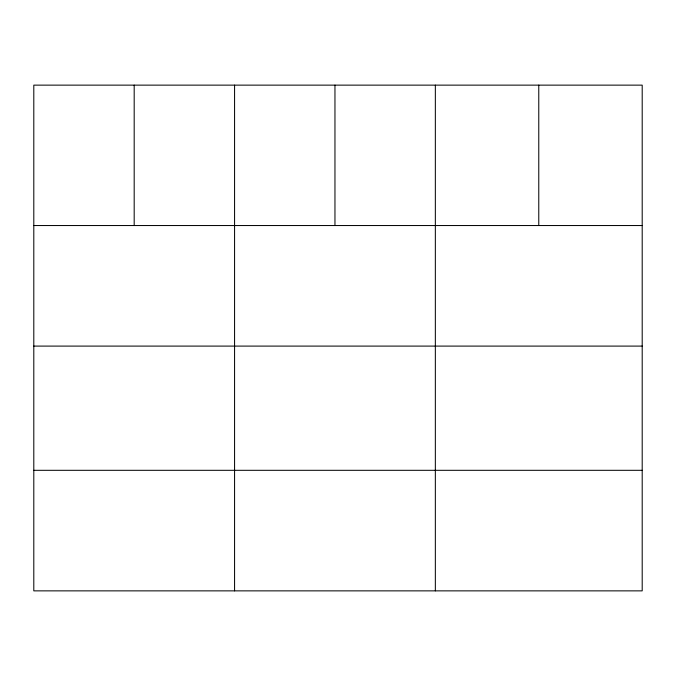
<?xml version="1.0" encoding="UTF-8"?>
<svg xmlns="http://www.w3.org/2000/svg" width="676" height="676" viewBox="0 0 676 676"><rect width="100%" height="100%" fill="white"/><g stroke="black" fill="none" stroke-linecap="round" stroke-linejoin="round"><path stroke-width="1.01" d="M642.2 346.095L642.2 85.134L33.8 85.134L33.8 590.866L642.2 590.866L642.2 346.095L33.8 346.095M33.8 225.539L642.2 225.539M33.8 470.31L642.2 470.31M538.772 85.134L538.772 225.539M435.344 85.134L435.344 590.866M334.958 85.134L334.958 225.539M234.572 85.134L234.572 590.866M134.186 85.134L134.186 225.539"/></g></svg>
